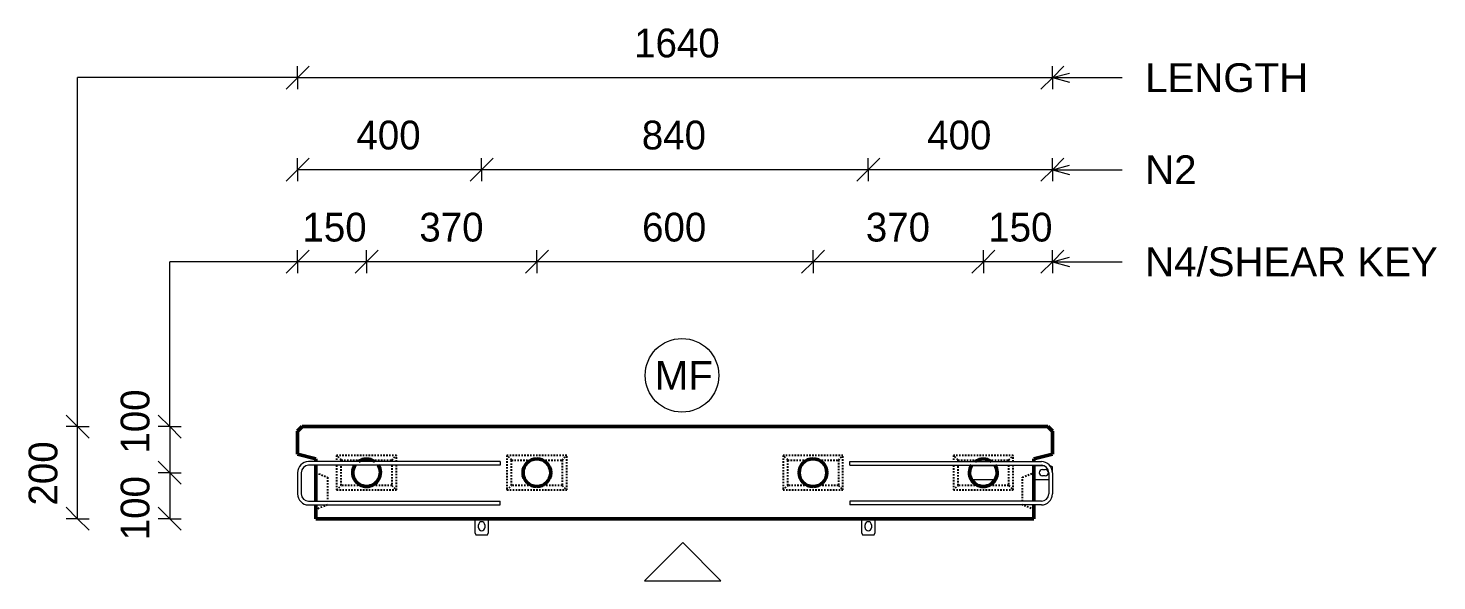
# Model space of a CAD drawing. Header units: millimetres. Extents: x -7291 to 5665, y 1067 to 18539.
# Drawn here: x -7291 to -4230, y 12779 to 13979 of the extents above; entities that cross this region are included whole.
import ezdxf

# ---------------------------------------------------------------- set-up
doc = ezdxf.new("R2010")
doc.units = ezdxf.units.MM
doc.linetypes.add('Dash', pattern=[6.36, 3.18, -3.18])
for name, color, linetype, lineweight in [('A-ANNO-DIMS', 211, 'Continuous', 9), ('A-ANNO-DIMS-25', 211, 'Continuous', 9), ('A-DETL-MBND', 5, 'Continuous', 18), ('A-DETL-THIN', 151, 'Continuous', 18), ('A-GENM', 13, 'Continuous', 18), ('A-WALL', 113, 'Continuous', 25), ('A-WALL-HDLN', 110, 'Dash', 25), ('G-ANNO-TEXT', 231, 'Continuous', 9), ('S-RBAR', 171, 'Continuous', 18)]:
    doc.layers.add(name, color=color, linetype=linetype, lineweight=lineweight)
doc.styles.add('Arial', font='arial.ttf', dxfattribs={"height": 62.5})
doc.styles.add('Nirmala UI Semilight', font='NirmalaS.ttf', dxfattribs={"height": 62.5})
doc.dimstyles.new('Arrow_Filled_-_2_5_NI_UI', dxfattribs={"dimscale": 304.8, "dimtxt": 65.460247, "dimasz": 0.164042, "dimexe": 0.082021, "dimexo": 0.0625, "dimgap": 0.082021, "dimtad": 1, "dimdec": 4, "dimzin": 0, "dimdsep": 46, "dimtxsty": 'Nirmala UI Semilight', "dimblk1": 'OBLIQUE', "dimblk2": 'OBLIQUE', "dimsah": 1, "dimcen": 0.09, "dimazin": 0, "dimtfac": 1, "dimtdec": 4, "dimtix": 1, "dimtmove": 0, "dimatfit": 3, "dimfxl": 0.082021, "dimfxlon": 1, "dimtvp": 1, "dimtolj": 1, "dimtzin": 0, "dimarcsym": 2})
doc.dimstyles.new('Arrow_Filled_-_2_5_NI_UI_1', dxfattribs={"dimscale": 304.8, "dimtxt": 65.460247, "dimasz": 0.164042, "dimexe": 0.082021, "dimexo": 0.0625, "dimgap": 0.082021, "dimtad": 1, "dimdec": 4, "dimzin": 0, "dimdsep": 46, "dimtxsty": 'Nirmala UI Semilight', "dimblk1": 'OBLIQUE', "dimblk2": 'OBLIQUE', "dimsah": 1, "dimcen": 0.09, "dimazin": 0, "dimtfac": 1, "dimtdec": 4, "dimtix": 1, "dimtmove": 2, "dimatfit": 3, "dimfxl": 0.082021, "dimfxlon": 1, "dimtvp": 1, "dimtolj": 1, "dimtzin": 0, "dimarcsym": 2})

# ---------------------------------------------------------------- blocks, each defined once
blk = doc.blocks.new('RR spread anchor face based - RR-SA-1_4-160-1726851-Elevation Top')
at = {"layer": 'A-GENM'}
for p, q in [((-6320.4, 12913.9), (-6320.4, 12883.9)), ((-6312.4, 12894.4), (-6312.4, 12900.4)), ((-6298.4, 12900.4), (-6298.4, 12894.4)), ((-6290.4, 12883.9), (-6290.4, 12913.9)), ((-6320.4, 12883.9), (-6317.9, 12878.9)), ((-6317.9, 12878.9), (-6292.9, 12878.9)), ((-6292.9, 12878.9), (-6290.4, 12883.9))]:
    blk.add_line(p, q, dxfattribs=at)
for centre, start, end in [((-6305.4, 12900.4), 0, 180), ((-6305.4, 12894.4), 180, 0)]:
    blk.add_arc(centre, 7, start, end, dxfattribs=at)
blk = doc.blocks.new('RR spread anchor face based - RR-SA-2_5-200-1726821-Elevation Top')
at = {"layer": 'A-GENM'}
for p, q in [((-5245.3, 13013.9), (-5243.4, 13013.9)), ((-5243.4, 13024.1), (-5243.4, 13013.9)), ((-5243.4, 13024.1), (-5243.4, 13014)), ((-5243.4, 13013.9), (-5243.4, 13003.7)), ((-5243.4, 13013.9), (-5243.4, 13003.7)), ((-5189.9, 13028.9), (-5241, 13028.9)), ((-5084.2, 13028.9), (-5105.4, 13028.9)), ((-5086.9, 13020.9), (-5080.9, 13020.9)), ((-5080.9, 13006.9), (-5086.9, 13006.9)), ((-5070.4, 13028.9), (-5070.9, 13028.9)), ((-5065.4, 13026.4), (-5070.4, 13028.9)), ((-5065.4, 13013.9), (-5065.4, 13026.4)), ((-5241, 12998.9), (-5189.9, 12998.9)), ((-5105.4, 12998.9), (-5073.4, 12998.9))]:
    blk.add_line(p, q, dxfattribs=at)
for centre, start, end in [((-5086.9, 13013.9), 90, 270), ((-5080.9, 13013.9), 270, 90)]:
    blk.add_arc(centre, 7, start, end, dxfattribs=at)
blk = doc.blocks.new('DIMBLOCK1-Elevation Top')
at = {"layer": 'A-ANNO-DIMS-25'}
for p, q in [((-5215.4, 13471.9), (-5190.4, 13496.9)), ((-5215.4, 13471.9), (-5215.4, 13496.9)), ((-5065.4, 13471.9), (-5040.4, 13496.9)), ((-5065.4, 13471.9), (-5065.4, 13496.9)), ((-5215.4, 13471.9), (-5240.4, 13446.9)), ((-5065.4, 13471.9), (-5215.4, 13471.9)), ((-5215.4, 13471.9), (-5215.4, 13446.9)), ((-5065.4, 13471.9), (-5090.4, 13446.9)), ((-5065.4, 13471.9), (-5065.4, 13446.9))]:
    blk.add_line(p, q, dxfattribs=at)
at = {"layer": 'A-ANNO-DIMS-25', "color": 0, "insert": (-5204.7, 13578.5), "char_height": 62.5, "width": 154.248, "attachment_point": 1, "line_spacing_factor": 1.142579, "style": 'Nirmala UI Semilight'}
blk.add_mtext('150', dxfattribs=at)
blk = doc.blocks.new('_Oblique')
at = {"color": 0, "linetype": 'ByBlock', "lineweight": -2}
blk.add_line((-0.5, -0.5), (0.5, 0.5), dxfattribs=at)
blk = doc.blocks.new('DIMBLOCK2-Elevation Top')
at = {"layer": 'A-ANNO-DIMS-25'}
for p, q in [((-5585.4, 13471.9), (-5560.4, 13496.9)), ((-5585.4, 13471.9), (-5585.4, 13496.9)), ((-5215.4, 13471.9), (-5190.4, 13496.9)), ((-5215.4, 13471.9), (-5215.4, 13496.9)), ((-5585.4, 13471.9), (-5610.4, 13446.9)), ((-5215.4, 13471.9), (-5585.4, 13471.9)), ((-5585.4, 13471.9), (-5585.4, 13446.9)), ((-5215.4, 13471.9), (-5240.4, 13446.9)), ((-5215.4, 13471.9), (-5215.4, 13446.9))]:
    blk.add_line(p, q, dxfattribs=at)
at = {"layer": 'A-ANNO-DIMS-25', "color": 0, "insert": (-5470.7, 13578.5), "char_height": 62.5, "width": 168.53, "attachment_point": 1, "line_spacing_factor": 1.142579, "style": 'Nirmala UI Semilight'}
blk.add_mtext('370', dxfattribs=at)
blk = doc.blocks.new('DIMBLOCK3-Elevation Top')
at = {"layer": 'A-ANNO-DIMS-25'}
for p, q in [((-6185.4, 13471.9), (-6160.4, 13496.9)), ((-6185.4, 13471.9), (-6185.4, 13496.9)), ((-5585.4, 13471.9), (-5560.4, 13496.9)), ((-5585.4, 13471.9), (-5585.4, 13496.9)), ((-6185.4, 13471.9), (-6210.4, 13446.9)), ((-5585.4, 13471.9), (-6185.4, 13471.9)), ((-6185.4, 13471.9), (-6185.4, 13446.9)), ((-5585.4, 13471.9), (-5610.4, 13446.9)), ((-5585.4, 13471.9), (-5585.4, 13446.9))]:
    blk.add_line(p, q, dxfattribs=at)
at = {"layer": 'A-ANNO-DIMS-25', "color": 0, "insert": (-5956.8, 13578.5), "char_height": 62.5, "width": 171.387, "attachment_point": 1, "line_spacing_factor": 1.142579, "style": 'Nirmala UI Semilight'}
blk.add_mtext('600', dxfattribs=at)
blk = doc.blocks.new('DIMBLOCK4-Elevation Top')
at = {"layer": 'A-ANNO-DIMS-25'}
for p, q in [((-6555.4, 13471.9), (-6530.4, 13496.9)), ((-6555.4, 13471.9), (-6555.4, 13496.9)), ((-6185.4, 13471.9), (-6160.4, 13496.9)), ((-6185.4, 13471.9), (-6185.4, 13496.9)), ((-6555.4, 13471.9), (-6580.4, 13446.9)), ((-6185.4, 13471.9), (-6555.4, 13471.9)), ((-6555.4, 13471.9), (-6555.4, 13446.9)), ((-6185.4, 13471.9), (-6210.4, 13446.9)), ((-6185.4, 13471.9), (-6185.4, 13446.9))]:
    blk.add_line(p, q, dxfattribs=at)
at = {"layer": 'A-ANNO-DIMS-25', "color": 0, "insert": (-6440.7, 13578.5), "char_height": 62.5, "width": 168.53, "attachment_point": 1, "line_spacing_factor": 1.142579, "style": 'Nirmala UI Semilight'}
blk.add_mtext('370', dxfattribs=at)
blk = doc.blocks.new('DIMBLOCK5-Elevation Top')
at = {"layer": 'A-ANNO-DIMS-25'}
for p, q in [((-6705.4, 13471.9), (-6680.4, 13496.9)), ((-6705.4, 13471.9), (-6705.4, 13496.9)), ((-6555.4, 13471.9), (-6530.4, 13496.9)), ((-6555.4, 13471.9), (-6555.4, 13496.9)), ((-6705.4, 13471.9), (-6730.4, 13446.9)), ((-6555.4, 13471.9), (-6705.4, 13471.9)), ((-6705.4, 13471.9), (-6705.4, 13446.9)), ((-6555.4, 13471.9), (-6580.4, 13446.9)), ((-6555.4, 13471.9), (-6555.4, 13446.9))]:
    blk.add_line(p, q, dxfattribs=at)
at = {"layer": 'A-ANNO-DIMS-25', "color": 0, "insert": (-6694.7, 13578.5), "char_height": 62.5, "width": 154.248, "attachment_point": 1, "line_spacing_factor": 1.142579, "style": 'Nirmala UI Semilight'}
blk.add_mtext('150', dxfattribs=at)
blk = doc.blocks.new('DIMBLOCK6-Elevation Top')
at = {"layer": 'A-ANNO-DIMS-25'}
for p, q in [((-6983.1, 13113.9), (-7008.1, 13138.9)), ((-6983.1, 13113.9), (-7008.1, 13113.9)), ((-6983.1, 13113.9), (-6983.1, 13013.9)), ((-6983.1, 13113.9), (-6958.1, 13088.9)), ((-6983.1, 13113.9), (-6958.1, 13113.9)), ((-6983.1, 13013.9), (-7008.1, 13038.9)), ((-6983.1, 13013.9), (-7008.1, 13013.9)), ((-6983.1, 13013.9), (-6958.1, 12988.9)), ((-6983.1, 13013.9), (-6958.1, 13013.9))]:
    blk.add_line(p, q, dxfattribs=at)
at = {"layer": 'A-ANNO-DIMS-25', "color": 0, "insert": (-7089.6, 13055.3), "char_height": 62.5, "width": 154.248, "attachment_point": 1, "rotation": 90, "line_spacing_factor": 1.142579, "style": 'Nirmala UI Semilight'}
blk.add_mtext('100', dxfattribs=at)
blk = doc.blocks.new('DIMBLOCK7-Elevation Top')
at = {"layer": 'A-ANNO-DIMS-25'}
for p, q in [((-6983.1, 13013.9), (-7008.1, 13038.9)), ((-6983.1, 13013.9), (-7008.1, 13013.9)), ((-6983.1, 13013.9), (-6983.1, 12913.9)), ((-6983.1, 13013.9), (-6958.1, 12988.9)), ((-6983.1, 13013.9), (-6958.1, 13013.9)), ((-6983.1, 12913.9), (-7008.1, 12938.9)), ((-6983.1, 12913.9), (-7008.1, 12913.9)), ((-6983.1, 12913.9), (-6958.1, 12888.9)), ((-6983.1, 12913.9), (-6958.1, 12913.9))]:
    blk.add_line(p, q, dxfattribs=at)
at = {"layer": 'A-ANNO-DIMS-25', "color": 0, "insert": (-7089.6, 12867.1), "char_height": 62.5, "width": 154.248, "attachment_point": 1, "rotation": 90, "line_spacing_factor": 1.142579, "style": 'Nirmala UI Semilight'}
blk.add_mtext('100', dxfattribs=at)
blk = doc.blocks.new('DIMBLOCK8-Elevation Top')
at = {"layer": 'A-ANNO-DIMS-25'}
for p, q in [((-7183.1, 13113.9), (-7208.1, 13138.9)), ((-7183.1, 13113.9), (-7208.1, 13113.9)), ((-7183.1, 12913.9), (-7183.1, 13113.9)), ((-7183.1, 13113.9), (-7158.1, 13088.9)), ((-7183.1, 13113.9), (-7158.1, 13113.9)), ((-7183.1, 12913.9), (-7208.1, 12938.9)), ((-7183.1, 12913.9), (-7208.1, 12913.9)), ((-7183.1, 12913.9), (-7158.1, 12888.9)), ((-7183.1, 12913.9), (-7158.1, 12913.9))]:
    blk.add_line(p, q, dxfattribs=at)
at = {"layer": 'A-ANNO-DIMS-25', "color": 0, "insert": (-7289.6, 12942.5), "char_height": 62.5, "width": 171.387, "attachment_point": 1, "rotation": 90, "line_spacing_factor": 1.142579, "style": 'Nirmala UI Semilight'}
blk.add_mtext('200', dxfattribs=at)
blk = doc.blocks.new('DIMBLOCK9-Elevation Top')
at = {"layer": 'A-ANNO-DIMS-25'}
for p, q in [((-6705.4, 13871.9), (-6680.4, 13896.9)), ((-6705.4, 13871.9), (-6705.4, 13896.9)), ((-5065.4, 13871.9), (-5040.4, 13896.9)), ((-5065.4, 13871.9), (-5065.4, 13896.9)), ((-6705.4, 13871.9), (-6730.4, 13846.9)), ((-5065.4, 13871.9), (-6705.4, 13871.9)), ((-6705.4, 13871.9), (-6705.4, 13846.9)), ((-5065.4, 13871.9), (-5090.4, 13846.9)), ((-5065.4, 13871.9), (-5065.4, 13846.9))]:
    blk.add_line(p, q, dxfattribs=at)
at = {"layer": 'A-ANNO-DIMS-25', "color": 0, "insert": (-5974.1, 13978.5), "char_height": 62.5, "width": 212.805, "attachment_point": 1, "line_spacing_factor": 1.142579, "style": 'Nirmala UI Semilight'}
blk.add_mtext('1640', dxfattribs=at)
blk = doc.blocks.new('DIMBLOCK10-Elevation Top')
at = {"layer": 'A-ANNO-DIMS-25'}
for p, q in [((-5465.4, 13671.9), (-5440.4, 13696.9)), ((-5465.4, 13671.9), (-5465.4, 13696.9)), ((-5065.4, 13671.9), (-5040.4, 13696.9)), ((-5065.4, 13671.9), (-5065.4, 13696.9)), ((-5465.4, 13671.9), (-5490.4, 13646.9)), ((-5065.4, 13671.9), (-5465.4, 13671.9)), ((-5465.4, 13671.9), (-5465.4, 13646.9)), ((-5065.4, 13671.9), (-5090.4, 13646.9)), ((-5065.4, 13671.9), (-5065.4, 13646.9))]:
    blk.add_line(p, q, dxfattribs=at)
at = {"layer": 'A-ANNO-DIMS-25', "color": 0, "insert": (-5337.4, 13778.5), "char_height": 62.5, "width": 172.815, "attachment_point": 1, "line_spacing_factor": 1.142579, "style": 'Nirmala UI Semilight'}
blk.add_mtext('400', dxfattribs=at)
blk = doc.blocks.new('DIMBLOCK11-Elevation Top')
at = {"layer": 'A-ANNO-DIMS-25'}
for p, q in [((-6305.4, 13671.9), (-6280.4, 13696.9)), ((-6305.4, 13671.9), (-6305.4, 13696.9)), ((-5465.4, 13671.9), (-5440.4, 13696.9)), ((-5465.4, 13671.9), (-5465.4, 13696.9)), ((-6305.4, 13671.9), (-6330.4, 13646.9)), ((-5465.4, 13671.9), (-6305.4, 13671.9)), ((-6305.4, 13671.9), (-6305.4, 13646.9)), ((-5465.4, 13671.9), (-5490.4, 13646.9)), ((-5465.4, 13671.9), (-5465.4, 13646.9))]:
    blk.add_line(p, q, dxfattribs=at)
at = {"layer": 'A-ANNO-DIMS-25', "color": 0, "insert": (-5957.4, 13778.5), "char_height": 62.5, "width": 172.815, "attachment_point": 1, "line_spacing_factor": 1.142579, "style": 'Nirmala UI Semilight'}
blk.add_mtext('840', dxfattribs=at)
blk = doc.blocks.new('DIMBLOCK12-Elevation Top')
at = {"layer": 'A-ANNO-DIMS-25'}
for p, q in [((-6705.4, 13671.9), (-6680.4, 13696.9)), ((-6705.4, 13671.9), (-6705.4, 13696.9)), ((-6305.4, 13671.9), (-6280.4, 13696.9)), ((-6305.4, 13671.9), (-6305.4, 13696.9)), ((-6705.4, 13671.9), (-6730.4, 13646.9)), ((-6305.4, 13671.9), (-6705.4, 13671.9)), ((-6705.4, 13671.9), (-6705.4, 13646.9)), ((-6305.4, 13671.9), (-6330.4, 13646.9)), ((-6305.4, 13671.9), (-6305.4, 13646.9))]:
    blk.add_line(p, q, dxfattribs=at)
at = {"layer": 'A-ANNO-DIMS-25', "color": 0, "insert": (-6577.4, 13778.5), "char_height": 62.5, "width": 172.815, "attachment_point": 1, "line_spacing_factor": 1.142579, "style": 'Nirmala UI Semilight'}
blk.add_mtext('400', dxfattribs=at)

msp = doc.modelspace()

# ---------------------------------------------------------------- linework, layer by layer
at = {"layer": 'A-DETL-MBND'}
for p, q in [((-7183.10418, 13113.92238), (-7183.10418, 13871.92952)), ((-6705.4305, 13871.92952), (-7183.10418, 13871.92952)), ((-6983.10418, 13113.92238), (-6983.10418, 13471.92952)), ((-6705.4305, 13471.92952), (-6983.10418, 13471.92952))]:
    msp.add_line(p, q, dxfattribs=at)
at = {"layer": 'A-DETL-THIN'}
for p, q in [((-5868.57831, 12862.13742), (-5951.71539, 12779.00033)), ((-5785.44122, 12779.00033), (-5868.57831, 12862.13742)), ((-5951.71539, 12779.00033), (-5785.44122, 12779.00033))]:
    msp.add_line(p, q, dxfattribs=at)
msp.add_circle((-5870.16151, 13225.31104), 80, dxfattribs=at)
at = {"layer": 'A-WALL', "lineweight": 50}
for p, q in [((-6695.42792, 13113.92238), (-6705.4305, 13103.91979)), ((-6705.4305, 13103.91979), (-6705.4305, 13053.8631)), ((-5075.43308, 13113.92238), (-6695.42792, 13113.92238)), ((-5065.4305, 13103.91979), (-5075.43308, 13113.92238)), ((-5065.4305, 13053.92238), (-5065.4305, 13103.91979)), ((-6705.4305, 13053.8631), (-6665.4305, 13043.8631)), ((-6665.4305, 13043.8631), (-6665.4305, 13037.92238)), ((-5105.4305, 13043.92238), (-5065.4305, 13053.92238)), ((-5105.4305, 13037.92238), (-5105.4305, 13043.92238)), ((-6665.4305, 13029.92238), (-6665.4305, 12951.92238)), ((-5105.4305, 12951.92238), (-5105.4305, 13029.92238)), ((-6665.4305, 12943.92238), (-6665.4305, 12913.92238)), ((-5105.4305, 12913.92238), (-5105.4305, 12943.92238)), ((-6665.4305, 12913.92238), (-5105.4305, 12913.92238))]:
    msp.add_line(p, q, dxfattribs=at)
for centre, start, end in [((-6555.4305, 13013.92238), 90, 126), ((-6555.4305, 13013.92238), 54, 90), ((-6185.4305, 13013.92238), 90, 270), ((-6185.4305, 13013.92238), 270, 90), ((-5585.4305, 13013.92238), 90, 270), ((-5585.4305, 13013.92238), 270, 90), ((-5215.4305, 13013.92238), 90, 126), ((-5215.4305, 13013.92238), 54, 90), ((-6555.4305, 13013.92238), 147.51594743, 270), ((-6555.4305, 13013.92238), 270, 32.48405257), ((-5215.4305, 13013.92238), 147.51594743, 270), ((-5215.4305, 13013.92238), 270, 32.48405257)]:
    msp.add_arc(centre, 30, start, end, dxfattribs=at)
at = {"layer": 'A-WALL-HDLN'}
for p, q in [((-6490.4305, 13051.3631), (-6620.4305, 13051.3631)), ((-6620.4305, 13051.3631), (-6620.4305, 13037.92238)), ((-6610.4305, 13041.3631), (-6620.4305, 13051.3631)), ((-6610.4305, 13041.3631), (-6567.55513, 13041.3631)), ((-6610.4305, 13037.92238), (-6610.4305, 13041.3631)), ((-6543.30588, 13041.3631), (-6500.4305, 13041.3631)), ((-6500.4305, 13041.3631), (-6490.4305, 13051.3631)), ((-6500.4305, 13041.3631), (-6500.4305, 13037.92238)), ((-6490.4305, 13037.92238), (-6490.4305, 13051.3631)), ((-6120.4305, 13051.3631), (-6250.4305, 13051.3631)), ((-6250.4305, 13051.3631), (-6250.4305, 12976.3631)), ((-6240.4305, 13041.3631), (-6250.4305, 13051.3631)), ((-6240.4305, 13041.3631), (-6197.55513, 13041.3631)), ((-6240.4305, 12986.3631), (-6240.4305, 13041.3631)), ((-6173.30588, 13041.3631), (-6130.4305, 13041.3631)), ((-6130.4305, 13041.3631), (-6120.4305, 13051.3631)), ((-6130.4305, 13041.3631), (-6130.4305, 12986.3631)), ((-6120.4305, 12976.3631), (-6120.4305, 13051.3631)), ((-5520.4305, 13051.3631), (-5650.4305, 13051.3631)), ((-5650.4305, 13051.3631), (-5650.4305, 12976.3631)), ((-5640.4305, 13041.3631), (-5650.4305, 13051.3631)), ((-5640.4305, 13041.3631), (-5597.55513, 13041.3631)), ((-5640.4305, 12986.3631), (-5640.4305, 13041.3631)), ((-5573.30588, 13041.3631), (-5530.4305, 13041.3631)), ((-5530.4305, 13041.3631), (-5520.4305, 13051.3631)), ((-5530.4305, 13041.3631), (-5530.4305, 12986.3631)), ((-5520.4305, 12976.3631), (-5520.4305, 13051.3631)), ((-5150.4305, 13051.3631), (-5280.4305, 13051.3631)), ((-5280.4305, 13051.3631), (-5280.4305, 13037.92238)), ((-5270.4305, 13041.3631), (-5280.4305, 13051.3631)), ((-5270.4305, 13041.3631), (-5227.55513, 13041.3631)), ((-5270.4305, 13037.92238), (-5270.4305, 13041.3631)), ((-5203.30588, 13041.3631), (-5160.4305, 13041.3631)), ((-5160.4305, 13041.3631), (-5150.4305, 13051.3631)), ((-5160.4305, 13041.3631), (-5160.4305, 13037.92238)), ((-5150.4305, 13037.92238), (-5150.4305, 13051.3631)), ((-6665.38089, 13013.84802), (-6640.4305, 13003.86787)), ((-6620.4305, 13029.92238), (-6620.4305, 12976.3631)), ((-6610.4305, 12986.3631), (-6610.4305, 13029.92238)), ((-6500.4305, 13029.92238), (-6500.4305, 12986.3631)), ((-6490.4305, 12976.3631), (-6490.4305, 13029.92238)), ((-5280.4305, 13029.92238), (-5280.4305, 12976.3631)), ((-5270.4305, 12986.3631), (-5270.4305, 13029.92238)), ((-5160.4305, 13029.92238), (-5160.4305, 12986.3631)), ((-5150.4305, 12976.3631), (-5150.4305, 13029.92238)), ((-5130.4305, 13003.92238), (-5105.48011, 13013.90253)), ((-6640.4305, 13003.86787), (-6640.4305, 12951.92238)), ((-6620.4305, 12976.3631), (-6610.4305, 12986.3631)), ((-6620.4305, 12976.3631), (-6490.4305, 12976.3631)), ((-6567.2832, 12986.3631), (-6610.4305, 12986.3631)), ((-6500.4305, 12986.3631), (-6543.5778, 12986.3631)), ((-6500.4305, 12986.3631), (-6490.4305, 12976.3631)), ((-6250.4305, 12976.3631), (-6240.4305, 12986.3631)), ((-6250.4305, 12976.3631), (-6120.4305, 12976.3631)), ((-6197.2832, 12986.3631), (-6240.4305, 12986.3631)), ((-6130.4305, 12986.3631), (-6173.5778, 12986.3631)), ((-6130.4305, 12986.3631), (-6120.4305, 12976.3631)), ((-5650.4305, 12976.3631), (-5640.4305, 12986.3631)), ((-5650.4305, 12976.3631), (-5520.4305, 12976.3631)), ((-5597.2832, 12986.3631), (-5640.4305, 12986.3631)), ((-5530.4305, 12986.3631), (-5573.5778, 12986.3631)), ((-5530.4305, 12986.3631), (-5520.4305, 12976.3631)), ((-5280.4305, 12976.3631), (-5270.4305, 12986.3631)), ((-5280.4305, 12976.3631), (-5150.4305, 12976.3631)), ((-5227.2832, 12986.3631), (-5270.4305, 12986.3631)), ((-5160.4305, 12986.3631), (-5203.5778, 12986.3631)), ((-5160.4305, 12986.3631), (-5150.4305, 12976.3631)), ((-5130.4305, 12951.92238), (-5130.4305, 13003.92238)), ((-6640.4305, 12943.86787), (-6665.38089, 12933.88771)), ((-5105.48011, 12933.94222), (-5130.4305, 12943.92238))]:
    msp.add_line(p, q, dxfattribs=at)
at = {"layer": 'G-ANNO-TEXT', "color": 10}
for p, q in [((-5065.44603, 13871.94518), (-5027.94603, 13881.99327)), ((-5065.44603, 13871.94518), (-5027.94603, 13861.89708)), ((-5065.44603, 13871.94518), (-4913.87376, 13871.94518)), ((-5065.44603, 13671.94518), (-5027.94603, 13681.99327)), ((-5065.44603, 13671.94518), (-5027.94603, 13661.89708)), ((-5065.44603, 13671.94518), (-4913.87376, 13671.94518)), ((-5065.44603, 13471.94518), (-5027.94603, 13481.99327)), ((-5065.44603, 13471.94518), (-5027.94603, 13461.89708)), ((-5065.44603, 13471.94518), (-4913.87376, 13471.94518))]:
    msp.add_line(p, q, dxfattribs=at)
at = {"layer": 'S-RBAR'}
for p, q in [((-6265.4305, 13037.92238), (-6681.4305, 13037.92238)), ((-6265.4305, 13037.92238), (-6265.4305, 13029.92238)), ((-5505.4305, 13037.92238), (-5089.4305, 13037.92238)), ((-5505.4305, 13029.92238), (-5505.4305, 13037.92238)), ((-6705.4305, 13013.92238), (-6705.4305, 12967.92238)), ((-6697.4305, 13013.92238), (-6697.4305, 12967.92238)), ((-6265.4305, 13029.92238), (-6681.4305, 13029.92238)), ((-5505.4305, 13029.92238), (-5089.4305, 13029.92238)), ((-5073.4305, 13013.92238), (-5073.4305, 12967.92238)), ((-5065.4305, 13013.92238), (-5065.4305, 12967.92238)), ((-6681.4305, 12951.92238), (-6265.4305, 12951.92238)), ((-6265.4305, 12943.92238), (-6265.4305, 12951.92238)), ((-5089.4305, 12951.92238), (-5505.4305, 12951.92238)), ((-5505.4305, 12951.92238), (-5505.4305, 12943.92238)), ((-6681.4305, 12943.92238), (-6265.4305, 12943.92238)), ((-5089.4305, 12943.92238), (-5505.4305, 12943.92238))]:
    msp.add_line(p, q, dxfattribs=at)
for centre, radius, start, end in [((-6681.4305, 13013.92238), 24, 90, 180), ((-5089.4305, 13013.92238), 24, 0, 90), ((-6681.4305, 13013.92238), 16, 90, 180), ((-5089.4305, 13013.92238), 16, 0, 90), ((-6681.4305, 12967.92238), 24, 180, 270), ((-6681.4305, 12967.92238), 16, 180, 270), ((-5089.4305, 12967.92238), 16, 270, 0), ((-5089.4305, 12967.92238), 24, 270, 360)]:
    msp.add_arc(centre, radius, start, end, dxfattribs=at)

# ---------------------------------------------------------------- block references
at = {"layer": 'A-GENM'}
for name, p in [('RR spread anchor face based - RR-SA-2_5-200-1726821-Elevation Top', (0, 0)), ('RR spread anchor face based - RR-SA-1_4-160-1726851-Elevation Top', (0, 0)), ('RR spread anchor face based - RR-SA-1_4-160-1726851-Elevation Top', (840, 0))]:
    msp.add_blockref(name, p, dxfattribs=at)

# ---------------------------------------------------------------- texts
at = {"layer": 'G-ANNO-TEXT', "color": 7, "char_height": 62.5, "attachment_point": 1, "style": 'Arial'}
for s, insert, width in [('LENGTH', (-4863.87376, 13903.19518), 428.9028125), ('N2', (-4863.87376, 13703.19518), 134.2826563), ('N4/SHEAR KEY', (-4863.87376, 13503.19518), 767.6157813), ('MF', (-5929.19573, 13256.38178), 150.3164062)]:
    msp.add_mtext(s, dxfattribs=dict(at, insert=insert, width=width))

# ---------------------------------------------------------------- dimensions: what is measured, and where the dimension line sits
at = {"layer": 'A-ANNO-DIMS'}
for base, p1, p2, override, picture, middle in [((-6705.4305, 13871.92952), (-5065.4305, 13846.92952), (-6705.4305, 13846.92952), {"dimpost": '<>', "dimfxl": 1640}, 'DIMBLOCK9-Elevation Top', (-5885.4305, 13929.42168)), ((-6705.4305, 13671.92952), (-6305.4305, 13646.92952), (-6705.4305, 13646.92952), {"dimpost": '<>', "dimfxl": 400}, 'DIMBLOCK12-Elevation Top', (-6505.4305, 13729.22555)), ((-6305.4305, 13671.92952), (-5465.4305, 13646.92952), (-6305.4305, 13646.92952), {"dimpost": '<>', "dimfxl": 840}, 'DIMBLOCK11-Elevation Top', (-5885.4305, 13729.22555)), ((-5465.4305, 13671.92952), (-5065.4305, 13646.92952), (-5465.4305, 13646.92952), {"dimpost": '<>', "dimfxl": 400}, 'DIMBLOCK10-Elevation Top', (-5265.4305, 13729.22555)), ((-6705.4305, 13471.92952), (-6555.4305, 13446.92952), (-6705.4305, 13446.92952), {"dimpost": '<>', "dimfxl": 150}, 'DIMBLOCK5-Elevation Top', (-6630.4305, 13529.39988)), ((-6555.4305, 13471.92952), (-6185.4305, 13446.92952), (-6555.4305, 13446.92952), {"dimpost": '<>', "dimfxl": 370}, 'DIMBLOCK4-Elevation Top', (-6370.4305, 13529.24734)), ((-6185.4305, 13471.92952), (-5585.4305, 13446.92952), (-6185.4305, 13446.92952), {"dimpost": '<>', "dimfxl": 600}, 'DIMBLOCK3-Elevation Top', (-5885.4305, 13529.24734)), ((-5585.4305, 13471.92952), (-5215.4305, 13446.92952), (-5585.4305, 13446.92952), {"dimpost": '<>', "dimfxl": 370}, 'DIMBLOCK2-Elevation Top', (-5400.4305, 13529.24734)), ((-5215.4305, 13471.92952), (-5065.4305, 13446.92952), (-5215.4305, 13446.92952), {"dimpost": '<>', "dimfxl": 150}, 'DIMBLOCK1-Elevation Top', (-5140.4305, 13529.39988))]:
    dim = msp.add_linear_dim(base=base, p1=p1, p2=p2, dimstyle='Arrow_Filled_-_2_5_NI_UI', override=override, dxfattribs=at)
    dim.commit()
    dim.dimension.update_dxf_attribs({"geometry": picture, "text_midpoint": middle})
for base, p1, p2, override, picture, middle in [((-6983.10418, 13013.8631), (-6958.10418, 13113.92238), (-6958.10418, 13013.8631), {"dimpost": '<>', "dimfxl": 100.059273}, 'DIMBLOCK6-Elevation Top', (-7047.9805, 13132.45464)), ((-6983.10418, 12913.92238), (-6958.10418, 13013.8631), (-6958.10418, 12913.92238), {"dimpost": '<>', "dimfxl": 99.940727}, 'DIMBLOCK7-Elevation Top', (-7047.9805, 12944.20378))]:
    dim = msp.add_linear_dim(base=base, p1=p1, p2=p2, angle=90, dimstyle='Arrow_Filled_-_2_5_NI_UI_1', override=override, dxfattribs=at)
    dim.commit()
    dim.dimension.update_dxf_attribs({"geometry": picture, "text_midpoint": middle, "dimtype": 160, "text_rotation": 90})
dim = msp.add_linear_dim(base=(-7183.10418, 13113.92238), p1=(-7158.10418, 12913.92238), p2=(-7158.10418, 13113.92238), angle=90, dimstyle='Arrow_Filled_-_2_5_NI_UI', override={"dimpost": '<>', "dimfxl": 200}, dxfattribs=at)
dim.commit()
dim.dimension.update_dxf_attribs({"geometry": 'DIMBLOCK8-Elevation Top', "text_midpoint": (-7240.40021, 13013.92238)})

doc.saveas('drawing.dxf')
